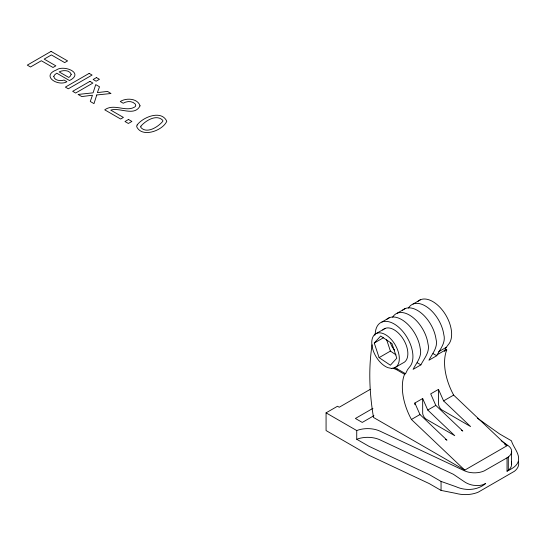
<?xml version="1.0" encoding="UTF-8"?>
<svg xmlns="http://www.w3.org/2000/svg" width="546" height="546" viewBox="0 0 546 546"><rect width="100%" height="100%" fill="white"/><g stroke="black" fill="none" stroke-linecap="round" stroke-linejoin="round"><path stroke-width="0.82" d="M511.636 451.835L511.418 465.827A15.65 10.627 10.9 0 1 508.306 470.318L507.036 471.184L507.036 457.835L508.306 456.988A15.827 9.139 0 0 0 508.114 445.604L501.167 440.67M374.802 335.292L375.293 333.046A26.658 15.39 60 0 1 400.436 328.856A26.658 15.39 60 0 1 409.582 367.014L407.534 369.69L405.555 373.717L404.552 374.297L403.61 376.972A49.57 28.617 60 0 0 411.425 419.471L464.748 470.133L506.968 445.754L453.644 395.092A49.57 28.617 60 0 1 445.836 352.593L446.778 349.918L445.304 349.071M386.704 319.403A26.658 15.39 60 0 1 406.087 322.754A26.658 15.39 60 0 1 420.167 348.143C422.427 356.47 416.53 362.633 413.097 369.362L420.891 364.865C424.317 358.135 430.214 351.965 427.962 343.639A26.658 15.39 60 0 0 412.182 316.892A26.658 15.39 60 0 0 392.649 317.192M402.538 310.264A26.658 15.39 60 0 1 421.922 313.609A26.658 15.39 60 0 1 436.001 338.998C438.261 347.324 432.364 353.494 428.931 360.223L436.725 355.726C440.158 348.996 446.048 342.827 443.796 334.5A26.658 15.39 60 0 0 428.016 307.753A26.658 15.39 60 0 0 408.483 308.053M417.867 301.412A26.658 15.39 60 0 1 443.918 312.189A26.658 15.39 60 0 1 448.286 344.669L446.239 347.345L444.267 351.371L446.778 349.918M374.263 343.031L380.705 336.015L391.973 343.591L396.805 358.19L390.37 365.206L379.095 357.63L374.263 343.031L383.456 337.728M381.893 322.038L389.428 317.683M397.222 313.186L405.262 308.538M413.056 304.04L420.597 299.686M376.624 333.326L385.169 328.392M379.095 357.63L390.41 351.098L396.041 354.886M394.451 367.895L402.996 362.96A19.485 11.254 60 0 0 403.337 339.237A19.485 11.254 60 0 0 382.753 330.077M392.936 367.943A26.658 15.39 60 0 0 396.444 369.622L397.454 369.041L405.555 373.717M518.372 461.636A21.697 12.531 0 0 1 514.441 471.266L478.269 492.151A21.697 12.531 0 0 1 456.012 493.386L441.059 490.41L429.245 483.592L368.796 455.221L326.071 430.555L326.071 412.851L337.503 406.251L339.23 407.248L370.113 389.421M438.697 351.699L446.239 347.345M437.039 354.839L444.574 350.484M372.932 408.347L355.405 418.468L362.264 422.427L373.949 415.683M414.871 404.675L414.864 403.023L422.659 398.525L427.757 410.039L454.75 435.681L425.935 419.007A5.33 3.078 60 0 1 422.686 413.383L422.659 398.525M438.493 389.38L438.52 404.245A5.33 3.078 60 0 0 441.769 409.869L470.584 426.542L443.591 400.894L438.493 389.38L430.698 393.884L435.804 405.391L462.796 431.04L461.356 430.207M411.425 419.471L419.97 414.537L446.962 440.178L445.516 439.346M427.757 410.039L435.804 405.391M443.591 400.894L453.644 395.092M507.036 457.835L484.213 470.905A15.827 9.139 0 0 1 464.489 470.795L379.914 431.101A19.595 11.309 0 0 0 356.736 430.555L326.071 412.851M507.036 471.184C511.779 468.761 517.881 465.902 518.598 459.889C519.266 452.805 513.267 447.229 511.431 440.786L499.624 433.968L477.477 418.236M356.736 439.264L368.796 446.225L429.245 474.597L441.059 481.415L456.012 486.711C465.554 491.011 477.416 490.438 485.674 483.517L482.616 484.807A15.684 10.654 10.9 0 1 477.204 485.578L473.348 485.271A16.298 11.07 10.9 0 1 464.489 481.818L453.398 474.297L379.914 439.81A19.595 11.309 0 0 0 356.736 439.264L356.736 430.555M433.039 353.596L436.725 355.726M417.205 362.742L420.891 364.865M396.444 369.622L404.552 374.297M504.763 444.478L506.968 445.754M464.748 470.133L373.505 417.458A232.098 134.002 60 0 1 372.126 344.799M419.97 414.537L414.864 403.023M386.588 339.578L390.41 351.098M511.636 464.516L511.616 463.179A16.298 11.07 10.9 0 0 511.363 461.82M508.306 456.988L508.306 470.318M441.059 481.415L441.059 490.41M397.454 369.041A26.658 15.39 60 0 1 394.649 367.758M394.594 350.041A9.453 5.453 60 0 1 390.404 342.39M53.767 76.358C54.293 80.706 60.661 81.183 64.059 80.064L66.926 81.723C58.088 86.814 40.684 75.962 56.361 69.977C63.732 64.537 84.773 73.007 69.465 80.535L56.757 73.191L54.73 74.768L53.767 76.358M140.868 126.222L140.738 127.334C146.738 134.391 158.381 126.727 162.81 121.273L162.776 120.332C156.531 113.786 145.441 120.727 140.868 126.222M71.212 74.304L70.195 76.31L68.789 77.464L59.152 71.901C62.804 70.024 69.485 69.731 71.212 74.304M137.087 125.054L136.657 126.638C141.94 138.274 162.674 130.644 166.783 121.287C161.5 109.575 142.854 117.035 137.087 125.054M140.042 105.835C134.528 116.912 119.806 107.118 110.742 110.121L123.403 117.431L120.652 119.021L104.736 109.835C114.155 102.914 126.187 112.81 135.251 106.654L135.736 105.323L135.21 103.986C132.057 100.757 126.87 100.99 123.225 103.235L120.263 101.522C126.194 97.652 137.694 98.253 140.042 105.835M96.765 94.97L93.98 103.624L90.261 101.474L92.458 95.229L81.77 96.574L78.078 94.444L93.079 92.834L95.734 84.61L99.502 86.787L97.386 92.608L107.521 91.414L110.988 93.509L96.765 94.97M51.085 51.392L27.3 65.124L30.521 66.987L41.339 60.742L53.017 67.479L55.849 65.848L44.171 59.104L51.392 54.934L64.674 62.599L67.588 60.92L51.085 51.392M89.175 73.382L65.383 87.114L68.298 88.8L92.09 75.061L89.175 73.382M89.933 81.354L72.673 91.319L75.635 93.032L92.895 83.067L89.933 81.354M96.458 77.587L93.154 79.498L96.123 81.204L99.427 79.3L96.458 77.587M128.508 119.478L124.979 121.519L128.358 123.471L131.893 121.437L128.508 119.478M391.427 368.4L388.001 367.69A19.485 11.254 60 0 1 372.208 338.875A19.485 11.254 60 0 1 394.342 343.448A19.485 11.254 60 0 1 391.427 368.4"/></g></svg>
